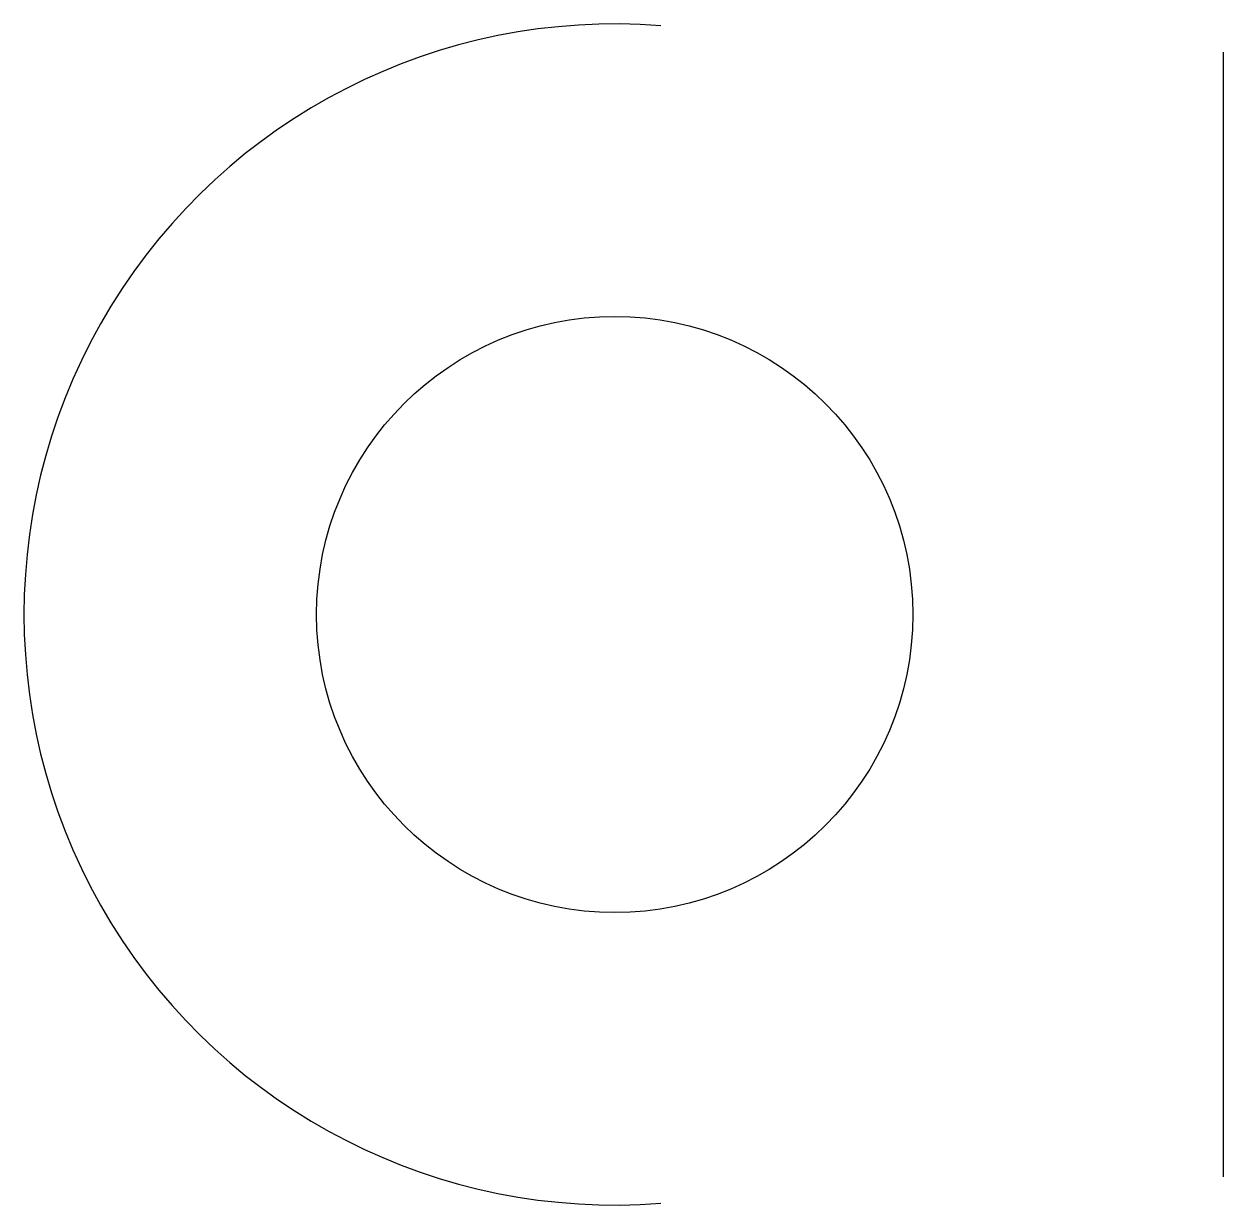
# Model space of a CAD drawing. Header units: millimetres. Extents: x -2886.024 to -2885.822, y 1171.643 to 1171.842.
import ezdxf

# ---------------------------------------------------------------- set-up
doc = ezdxf.new("R2010")
doc.units = ezdxf.units.MM
doc.header["$LTSCALE"] = 10
doc.layers.add('Hds_símbolos', color=2, linetype='Continuous')

msp = doc.modelspace()

# ---------------------------------------------------------------- linework, layer by layer
at = {"layer": 'Hds_símbolos', "color": 2}
msp.add_line((-2885.822266027015, 1171.837064753755), (-2885.822266027015, 1171.647913192878), dxfattribs=at)
msp.add_circle((-2885.924517590685, 1171.742488973317), 0.05011597914499538, dxfattribs=at)
msp.add_arc((-2885.924517590685, 1171.742488973317), 0.09929852292847603, 85.52644004320723, 274.4735599567928, dxfattribs=at)

doc.saveas('drawing.dxf')
